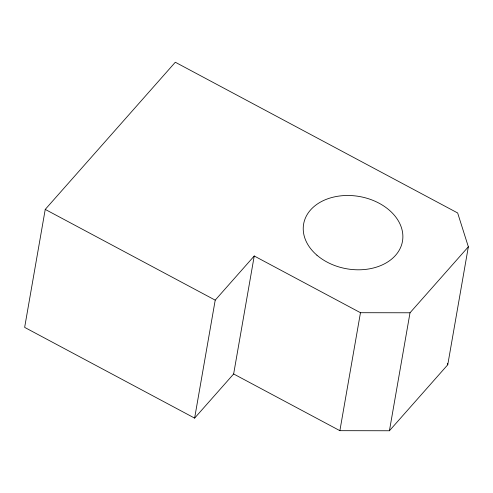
<?xml version="1.0" encoding="UTF-8"?>
<svg xmlns="http://www.w3.org/2000/svg" width="493" height="493" viewBox="0 0 493 493"><rect width="100%" height="100%" fill="white"/><g stroke="black" fill="none" stroke-linecap="round" stroke-linejoin="round"><path stroke-width="0.74" d="M45.239 209.408L24.65 327.383L194.624 418.119L233.645 373.971L254.234 255.996L360.469 312.71L410.016 312.784L468.35 246.79L457.658 212.97L175.311 62.241L45.239 209.408L215.213 300.145L194.624 418.119M468.35 246.79L447.761 364.758L389.427 430.759L339.88 430.679L360.469 312.71M389.427 430.759L410.016 312.784M215.213 300.145L254.234 255.996M233.645 373.971L339.88 430.679M447.305 363.323L447.761 364.758M316.925 255.201A50.169 36.692 9.9 0 0 400.834 246.938A50.169 36.692 9.9 0 0 341.396 195.789A50.169 36.692 9.9 0 0 316.925 255.201"/></g></svg>
